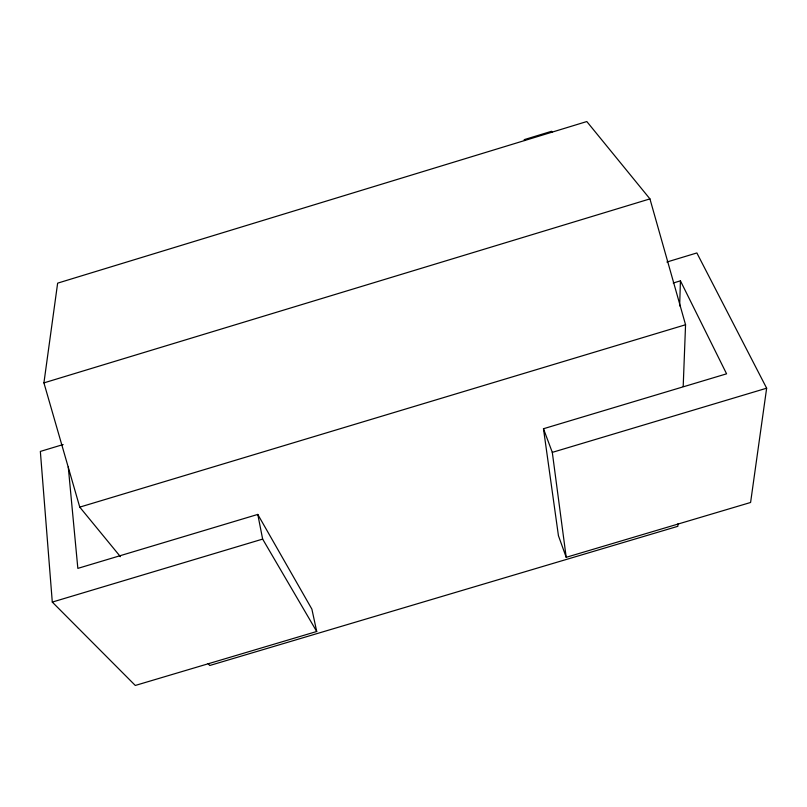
<?xml version="1.0" encoding="UTF-8"?>
<svg xmlns="http://www.w3.org/2000/svg" width="807" height="807" viewBox="0 0 807 807"><rect width="100%" height="100%" fill="white"/><g stroke="black" fill="none" stroke-linecap="round" stroke-linejoin="round"><path stroke-width="1.21" d="M679.655 305.893L680.432 280.836L673.23 283.015M677.951 523.783L677.85 526.305L209.719 665.503L208.125 663.556M683.196 386.482L685.557 324.757L649.938 198.895L586.81 121.544L57.64 283.146L43.921 382.881L79.762 507.129L120.425 556.679M666.875 262.023L696.865 252.954L766.65 388.197L750.591 502.479L566.201 557.304L558.434 535.707L543.474 428.739L726.582 373.823L680.432 280.836M43.921 382.881L649.938 198.895M63.138 444.546L40.35 451.426L52.294 602.083L135.294 685.456L316.717 631.498L311.885 609.134L257.786 514.422L77.845 568.38L68.262 466.93M79.762 507.129L685.557 324.757M52.294 602.083L262.648 539.096L316.717 631.498M566.201 557.304L552.301 452.374L766.65 388.197M551.998 132.177L551.584 131.289L524.217 139.641L524.611 140.539M543.474 428.739L552.301 452.374M257.786 514.422L262.648 539.096"/></g></svg>
